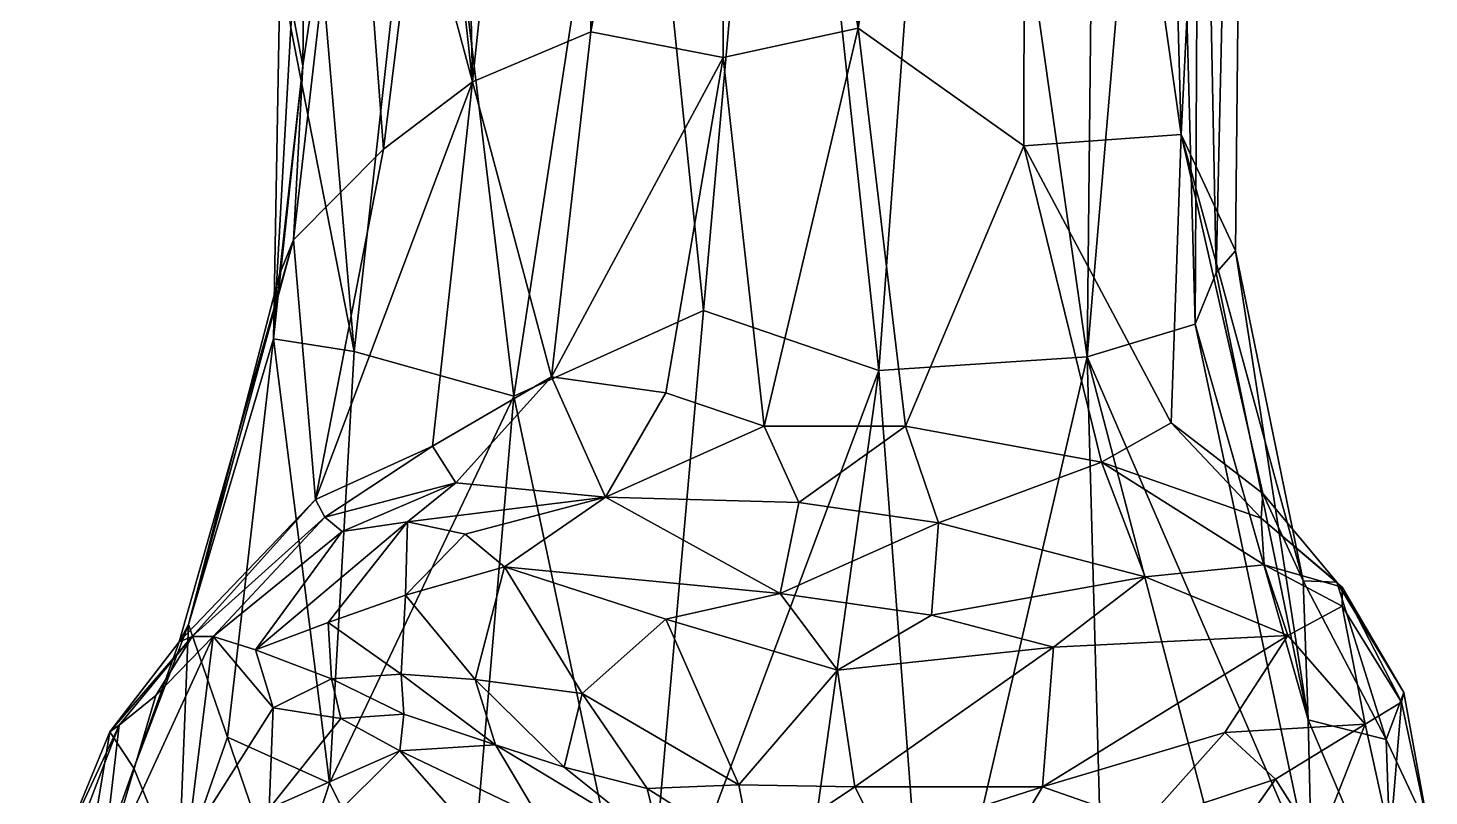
# Model space of a CAD drawing. Extents: x -0.66 to 0.66, y -2.3 to 3.93.
# Drawn here: x -0.3981 to -0.2906, y -1.1675 to -1.1085 of the extents above; entities that cross this region are included whole.
import ezdxf

# ---------------------------------------------------------------- set-up
doc = ezdxf.new("R2010")
doc.units = 0
doc.layers.add('PARASAUR$LWO', color=1, linetype='CONTINUOUS')

msp = doc.modelspace()

# ---------------------------------------------------------------- linework, layer by layer
at = {"layer": 'PARASAUR$LWO'}
for points in [[(-0.31232, -1.01701, 1.52042), (-0.30421, -1.00786, 1.54015), (-0.30959, -1.11668, 1.46295)], [(-0.30421, -1.00786, 1.54015), (-0.30542, -1.12563, 1.47144), (-0.30959, -1.11668, 1.46295)], [(-0.30815, -1.06314, 1.52432), (-0.30691, -1.12732, 1.48045), (-0.30421, -1.00786, 1.54015)], [(-0.30542, -1.12563, 1.47144), (-0.30421, -1.00786, 1.54015), (-0.30691, -1.12732, 1.48045)], [(-0.31232, -1.01701, 1.52042), (-0.30959, -1.11668, 1.46295), (-0.3215, -1.03264, 1.50427)], [(-0.36595, -1.01817, 1.50583), (-0.36397, -1.11266, 1.454), (-0.37042, -1.05427, 1.49549)], [(-0.35596, -1.0365, 1.49224), (-0.36397, -1.11266, 1.454), (-0.36595, -1.01817, 1.50583)], [(-0.33439, -1.10853, 1.45582), (-0.34468, -1.05421, 1.48223), (-0.33495, -1.02434, 1.50005)], [(-0.3215, -1.03264, 1.50427), (-0.33439, -1.10853, 1.45582), (-0.33495, -1.02434, 1.50005)], [(-0.32167, -1.11757, 1.45638), (-0.33439, -1.10853, 1.45582), (-0.3215, -1.03264, 1.50427)], [(-0.32167, -1.11757, 1.45638), (-0.3215, -1.03264, 1.50427), (-0.30959, -1.11668, 1.46295)], [(-0.3549, -1.10882, 1.45434), (-0.36397, -1.11266, 1.454), (-0.35596, -1.0365, 1.49224)], [(-0.34468, -1.05421, 1.48223), (-0.3549, -1.10882, 1.45434), (-0.35596, -1.0365, 1.49224)], [(-0.31596, -1.05347, 1.55293), (-0.3273, -1.05997, 1.55711), (-0.3168, -1.13377, 1.49554)], [(-0.31596, -1.05347, 1.55293), (-0.3168, -1.13377, 1.49554), (-0.31047, -1.05911, 1.53847)], [(-0.37042, -1.05427, 1.49549), (-0.36397, -1.11266, 1.454), (-0.36823, -1.0968, 1.47217)], [(-0.34473, -1.11079, 1.45307), (-0.3549, -1.10882, 1.45434), (-0.34468, -1.05421, 1.48223)], [(-0.33439, -1.10853, 1.45582), (-0.34473, -1.11079, 1.45307), (-0.34468, -1.05421, 1.48223)], [(-0.34038, -1.06416, 1.55611), (-0.3328, -1.13481, 1.50193), (-0.3273, -1.05997, 1.55711)], [(-0.3328, -1.13481, 1.50193), (-0.3168, -1.13377, 1.49554), (-0.3273, -1.05997, 1.55711)], [(-0.30852, -1.13125, 1.48713), (-0.31047, -1.05911, 1.53847), (-0.3168, -1.13377, 1.49554)], [(-0.31047, -1.05911, 1.53847), (-0.30852, -1.13125, 1.48713), (-0.30815, -1.06314, 1.52432)], [(-0.30691, -1.12732, 1.48045), (-0.30815, -1.06314, 1.52432), (-0.30852, -1.13125, 1.48713)], [(-0.35169, -1.07722, 1.54694), (-0.34624, -1.1302, 1.50614), (-0.34038, -1.06416, 1.55611)], [(-0.34624, -1.1302, 1.50614), (-0.3328, -1.13481, 1.50193), (-0.34038, -1.06416, 1.55611)], [(-0.36737, -1.082, 1.53768), (-0.36081, -1.13679, 1.49948), (-0.35169, -1.07722, 1.54694)], [(-0.36081, -1.13679, 1.49948), (-0.34624, -1.1302, 1.50614), (-0.35169, -1.07722, 1.54694)], [(-0.37662, -1.09151, 1.52257), (-0.37305, -1.13336, 1.49386), (-0.36737, -1.082, 1.53768)], [(-0.37305, -1.13336, 1.49386), (-0.36081, -1.13679, 1.49948), (-0.36737, -1.082, 1.53768)], [(-0.37081, -1.11782, 1.46121), (-0.37772, -1.12479, 1.46842), (-0.3732, -1.08559, 1.48748)], [(-0.3732, -1.08559, 1.48748), (-0.37772, -1.12479, 1.46842), (-0.37699, -1.11143, 1.48396)], [(-0.37699, -1.11143, 1.48396), (-0.3768, -1.09189, 1.49451), (-0.3732, -1.08559, 1.48748)], [(-0.36823, -1.0968, 1.47217), (-0.37081, -1.11782, 1.46121), (-0.3732, -1.08559, 1.48748)], [(-0.3768, -1.09189, 1.49451), (-0.37699, -1.11143, 1.48396), (-0.37872, -1.10234, 1.49936)], [(-0.37793, -1.1085, 1.50466), (-0.37305, -1.13336, 1.49386), (-0.37662, -1.09151, 1.52257)], [(-0.36823, -1.0968, 1.47217), (-0.36397, -1.11266, 1.454), (-0.37081, -1.11782, 1.46121)], [(-0.37872, -1.10234, 1.49936), (-0.37924, -1.13237, 1.48305), (-0.37793, -1.1085, 1.50466)], [(-0.37924, -1.13237, 1.48305), (-0.37872, -1.10234, 1.49936), (-0.37699, -1.11143, 1.48396)], [(-0.37924, -1.13237, 1.48305), (-0.37305, -1.13336, 1.49386), (-0.37793, -1.1085, 1.50466)], [(-0.34473, -1.11079, 1.45307), (-0.33439, -1.10853, 1.45582), (-0.34158, -1.13908, 1.43936)], [(-0.33439, -1.10853, 1.45582), (-0.33074, -1.1391, 1.44181), (-0.34158, -1.13908, 1.43936)], [(-0.33439, -1.10853, 1.45582), (-0.32167, -1.11757, 1.45638), (-0.33074, -1.1391, 1.44181)], [(-0.3549, -1.10882, 1.45434), (-0.35791, -1.1353, 1.44063), (-0.36397, -1.11266, 1.454)], [(-0.3549, -1.10882, 1.45434), (-0.34473, -1.11079, 1.45307), (-0.35791, -1.1353, 1.44063)], [(-0.37699, -1.11143, 1.48396), (-0.3788, -1.12745, 1.47621), (-0.37924, -1.13237, 1.48305)], [(-0.3788, -1.12745, 1.47621), (-0.37699, -1.11143, 1.48396), (-0.37772, -1.12479, 1.46842)], [(-0.34473, -1.11079, 1.45307), (-0.34914, -1.13652, 1.43969), (-0.35791, -1.1353, 1.44063)], [(-0.34914, -1.13652, 1.43969), (-0.34473, -1.11079, 1.45307), (-0.34158, -1.13908, 1.43936)], [(-0.36397, -1.11266, 1.454), (-0.36705, -1.14063, 1.43881), (-0.37603, -1.14472, 1.44291)], [(-0.37081, -1.11782, 1.46121), (-0.36397, -1.11266, 1.454), (-0.37603, -1.14472, 1.44291)], [(-0.36705, -1.14063, 1.43881), (-0.36397, -1.11266, 1.454), (-0.35791, -1.1353, 1.44063)], [(-0.32167, -1.11757, 1.45638), (-0.30959, -1.11668, 1.46295), (-0.31035, -1.13884, 1.44673)], [(-0.31035, -1.13884, 1.44673), (-0.30959, -1.11668, 1.46295), (-0.30332, -1.14425, 1.44596)], [(-0.30332, -1.14425, 1.44596), (-0.30959, -1.11668, 1.46295), (-0.30023, -1.15096, 1.45141)], [(-0.30959, -1.11668, 1.46295), (-0.30542, -1.12563, 1.47144), (-0.30023, -1.15096, 1.45141)], [(-0.37772, -1.12479, 1.46842), (-0.37081, -1.11782, 1.46121), (-0.37603, -1.14472, 1.44291)], [(-0.33074, -1.1391, 1.44181), (-0.32167, -1.11757, 1.45638), (-0.31569, -1.14184, 1.4416)], [(-0.32167, -1.11757, 1.45638), (-0.31035, -1.13884, 1.44673), (-0.31569, -1.14184, 1.4416)], [(-0.37772, -1.12479, 1.46842), (-0.37603, -1.14472, 1.44291), (-0.38648, -1.15565, 1.44755)], [(-0.38648, -1.15565, 1.44755), (-0.38578, -1.15432, 1.46474), (-0.37772, -1.12479, 1.46842)], [(-0.3788, -1.12745, 1.47621), (-0.37772, -1.12479, 1.46842), (-0.38578, -1.15432, 1.46474)], [(-0.30542, -1.12563, 1.47144), (-0.30691, -1.12732, 1.48045), (-0.29983, -1.16164, 1.46125)], [(-0.30023, -1.15096, 1.45141), (-0.30542, -1.12563, 1.47144), (-0.29983, -1.16164, 1.46125)], [(-0.37924, -1.13237, 1.48305), (-0.3788, -1.12745, 1.47621), (-0.38578, -1.15432, 1.46474)], [(-0.30691, -1.12732, 1.48045), (-0.30852, -1.13125, 1.48713), (-0.29983, -1.16164, 1.46125)], [(-0.34624, -1.1302, 1.50614), (-0.36081, -1.13679, 1.49948), (-0.35094, -1.18339, 1.47149)], [(-0.3328, -1.13481, 1.50193), (-0.34624, -1.1302, 1.50614), (-0.35094, -1.18339, 1.47149)], [(-0.30852, -1.13125, 1.48713), (-0.3168, -1.13377, 1.49554), (-0.29957, -1.17356, 1.46494)], [(-0.29983, -1.16164, 1.46125), (-0.30852, -1.13125, 1.48713), (-0.29957, -1.17356, 1.46494)], [(-0.37924, -1.13237, 1.48305), (-0.38578, -1.15432, 1.46474), (-0.38278, -1.16296, 1.46973)], [(-0.37924, -1.13237, 1.48305), (-0.38278, -1.16296, 1.46973), (-0.37495, -1.16651, 1.4757)], [(-0.37305, -1.13336, 1.49386), (-0.37924, -1.13237, 1.48305), (-0.37495, -1.16651, 1.4757)], [(-0.36081, -1.13679, 1.49948), (-0.37305, -1.13336, 1.49386), (-0.37495, -1.16651, 1.4757)], [(-0.3168, -1.13377, 1.49554), (-0.3328, -1.13481, 1.50193), (-0.32892, -1.18614, 1.46946)], [(-0.3168, -1.13377, 1.49554), (-0.32892, -1.18614, 1.46946), (-0.31526, -1.18974, 1.46525)], [(-0.30358, -1.18431, 1.46471), (-0.3168, -1.13377, 1.49554), (-0.31526, -1.18974, 1.46525)], [(-0.29957, -1.17356, 1.46494), (-0.3168, -1.13377, 1.49554), (-0.30358, -1.18431, 1.46471)], [(-0.36525, -1.14344, 1.43252), (-0.36705, -1.14063, 1.43881), (-0.35791, -1.1353, 1.44063)], [(-0.35376, -1.14454, 1.43198), (-0.36525, -1.14344, 1.43252), (-0.35791, -1.1353, 1.44063)], [(-0.35376, -1.14454, 1.43198), (-0.35791, -1.1353, 1.44063), (-0.34914, -1.13652, 1.43969)], [(-0.3328, -1.13481, 1.50193), (-0.35094, -1.18339, 1.47149), (-0.34016, -1.1876, 1.46906)], [(-0.3328, -1.13481, 1.50193), (-0.34016, -1.1876, 1.46906), (-0.32892, -1.18614, 1.46946)], [(-0.36081, -1.13679, 1.49948), (-0.37495, -1.16651, 1.4757), (-0.36503, -1.18625, 1.46239)], [(-0.35094, -1.18339, 1.47149), (-0.36081, -1.13679, 1.49948), (-0.36503, -1.18625, 1.46239)], [(-0.34158, -1.13908, 1.43936), (-0.35376, -1.14454, 1.43198), (-0.34914, -1.13652, 1.43969)], [(-0.35376, -1.14454, 1.43198), (-0.34158, -1.13908, 1.43936), (-0.33894, -1.14496, 1.43661)], [(-0.33894, -1.14496, 1.43661), (-0.34158, -1.13908, 1.43936), (-0.33074, -1.1391, 1.44181)], [(-0.32822, -1.14651, 1.43687), (-0.33894, -1.14496, 1.43661), (-0.33074, -1.1391, 1.44181)], [(-0.33074, -1.1391, 1.44181), (-0.31569, -1.14184, 1.4416), (-0.32822, -1.14651, 1.43687)], [(-0.31569, -1.14184, 1.4416), (-0.31035, -1.13884, 1.44673), (-0.30345, -1.14616, 1.44034)], [(-0.31035, -1.13884, 1.44673), (-0.30332, -1.14425, 1.44596), (-0.30345, -1.14616, 1.44034)], [(-0.37532, -1.14607, 1.43022), (-0.37603, -1.14472, 1.44291), (-0.36705, -1.14063, 1.43881)], [(-0.36525, -1.14344, 1.43252), (-0.37532, -1.14607, 1.43022), (-0.36705, -1.14063, 1.43881)], [(-0.32822, -1.14651, 1.43687), (-0.31569, -1.14184, 1.4416), (-0.31235, -1.15066, 1.43249)], [(-0.31235, -1.15066, 1.43249), (-0.31569, -1.14184, 1.4416), (-0.30323, -1.14973, 1.43347)], [(-0.31569, -1.14184, 1.4416), (-0.30345, -1.14616, 1.44034), (-0.30323, -1.14973, 1.43347)], [(-0.37397, -1.14717, 1.42359), (-0.37532, -1.14607, 1.43022), (-0.36525, -1.14344, 1.43252)], [(-0.36896, -1.14644, 1.42141), (-0.37397, -1.14717, 1.42359), (-0.36525, -1.14344, 1.43252)], [(-0.36896, -1.14644, 1.42141), (-0.36525, -1.14344, 1.43252), (-0.35376, -1.14454, 1.43198)], [(-0.37603, -1.14472, 1.44291), (-0.38548, -1.15524, 1.43312), (-0.38648, -1.15565, 1.44755)], [(-0.37532, -1.14607, 1.43022), (-0.38548, -1.15524, 1.43312), (-0.37603, -1.14472, 1.44291)], [(-0.36453, -1.14739, 1.42024), (-0.36896, -1.14644, 1.42141), (-0.35376, -1.14454, 1.43198)], [(-0.36151, -1.14988, 1.41863), (-0.36453, -1.14739, 1.42024), (-0.35376, -1.14454, 1.43198)], [(-0.34036, -1.15193, 1.42867), (-0.36151, -1.14988, 1.41863), (-0.35376, -1.14454, 1.43198)], [(-0.34036, -1.15193, 1.42867), (-0.35376, -1.14454, 1.43198), (-0.33894, -1.14496, 1.43661)], [(-0.34036, -1.15193, 1.42867), (-0.33894, -1.14496, 1.43661), (-0.32822, -1.14651, 1.43687)], [(-0.30345, -1.14616, 1.44034), (-0.30332, -1.14425, 1.44596), (-0.29764, -1.15106, 1.44219)], [(-0.30332, -1.14425, 1.44596), (-0.30023, -1.15096, 1.45141), (-0.29764, -1.15106, 1.44219)], [(-0.38389, -1.15524, 1.41919), (-0.38548, -1.15524, 1.43312), (-0.37532, -1.14607, 1.43022)], [(-0.37397, -1.14717, 1.42359), (-0.38389, -1.15524, 1.41919), (-0.37532, -1.14607, 1.43022)], [(-0.30323, -1.14973, 1.43347), (-0.30345, -1.14616, 1.44034), (-0.29724, -1.15144, 1.43546)], [(-0.30345, -1.14616, 1.44034), (-0.29764, -1.15106, 1.44219), (-0.29724, -1.15144, 1.43546)], [(-0.38063, -1.15625, 1.40928), (-0.38389, -1.15524, 1.41919), (-0.37397, -1.14717, 1.42359)], [(-0.36896, -1.14644, 1.42141), (-0.38063, -1.15625, 1.40928), (-0.37397, -1.14717, 1.42359)], [(-0.37505, -1.15416, 1.41041), (-0.38063, -1.15625, 1.40928), (-0.36896, -1.14644, 1.42141)], [(-0.36912, -1.15207, 1.4136), (-0.37505, -1.15416, 1.41041), (-0.36896, -1.14644, 1.42141)], [(-0.36912, -1.15207, 1.4136), (-0.36896, -1.14644, 1.42141), (-0.36453, -1.14739, 1.42024)], [(-0.32875, -1.15359, 1.42943), (-0.34036, -1.15193, 1.42867), (-0.32822, -1.14651, 1.43687)], [(-0.32822, -1.14651, 1.43687), (-0.31235, -1.15066, 1.43249), (-0.32875, -1.15359, 1.42943)], [(-0.36151, -1.14988, 1.41863), (-0.36912, -1.15207, 1.4136), (-0.36453, -1.14739, 1.42024)], [(-0.36912, -1.15207, 1.4136), (-0.36151, -1.14988, 1.41863), (-0.36377, -1.15855, 1.41043)], [(-0.36151, -1.14988, 1.41863), (-0.35556, -1.15961, 1.4161), (-0.36377, -1.15855, 1.41043)], [(-0.36151, -1.14988, 1.41863), (-0.34914, -1.1539, 1.42276), (-0.35556, -1.15961, 1.4161)], [(-0.34914, -1.1539, 1.42276), (-0.36151, -1.14988, 1.41863), (-0.34036, -1.15193, 1.42867)], [(-0.31235, -1.15066, 1.43249), (-0.30323, -1.14973, 1.43347), (-0.30139, -1.15515, 1.42725)], [(-0.30323, -1.14973, 1.43347), (-0.29722, -1.15292, 1.43073), (-0.30139, -1.15515, 1.42725)], [(-0.30323, -1.14973, 1.43347), (-0.29724, -1.15144, 1.43546), (-0.29722, -1.15292, 1.43073)], [(-0.32875, -1.15359, 1.42943), (-0.31235, -1.15066, 1.43249), (-0.31939, -1.15607, 1.42651)], [(-0.31939, -1.15607, 1.42651), (-0.31235, -1.15066, 1.43249), (-0.30139, -1.15515, 1.42725)], [(-0.30023, -1.15096, 1.45141), (-0.29983, -1.16164, 1.46125), (-0.29385, -1.16314, 1.44624)], [(-0.29764, -1.15106, 1.44219), (-0.30023, -1.15096, 1.45141), (-0.29385, -1.16314, 1.44624)], [(-0.29724, -1.15144, 1.43546), (-0.29764, -1.15106, 1.44219), (-0.2925, -1.15955, 1.43773)], [(-0.29764, -1.15106, 1.44219), (-0.29385, -1.16314, 1.44624), (-0.2925, -1.15955, 1.43773)], [(-0.29722, -1.15292, 1.43073), (-0.29724, -1.15144, 1.43546), (-0.29267, -1.16027, 1.43161)], [(-0.29724, -1.15144, 1.43546), (-0.2925, -1.15955, 1.43773), (-0.29267, -1.16027, 1.43161)], [(-0.37505, -1.15416, 1.41041), (-0.36912, -1.15207, 1.4136), (-0.36944, -1.15812, 1.40614)], [(-0.36912, -1.15207, 1.4136), (-0.36377, -1.15855, 1.41043), (-0.36944, -1.15812, 1.40614)], [(-0.33597, -1.15783, 1.4244), (-0.34914, -1.1539, 1.42276), (-0.34036, -1.15193, 1.42867)], [(-0.33597, -1.15783, 1.4244), (-0.34036, -1.15193, 1.42867), (-0.32875, -1.15359, 1.42943)], [(-0.33597, -1.15783, 1.4244), (-0.32875, -1.15359, 1.42943), (-0.31939, -1.15607, 1.42651)], [(-0.30139, -1.15515, 1.42725), (-0.29722, -1.15292, 1.43073), (-0.29546, -1.16198, 1.42637)], [(-0.29722, -1.15292, 1.43073), (-0.29267, -1.16027, 1.43161), (-0.29546, -1.16198, 1.42637)], [(-0.38578, -1.15432, 1.46474), (-0.38997, -1.16536, 1.44818), (-0.38655, -1.17378, 1.45252)], [(-0.38997, -1.16536, 1.44818), (-0.38578, -1.15432, 1.46474), (-0.38648, -1.15565, 1.44755)], [(-0.38655, -1.17378, 1.45252), (-0.38278, -1.16296, 1.46973), (-0.38578, -1.15432, 1.46474)], [(-0.38063, -1.15625, 1.40928), (-0.37505, -1.15416, 1.41041), (-0.37479, -1.1585, 1.40103)], [(-0.37505, -1.15416, 1.41041), (-0.36944, -1.15812, 1.40614), (-0.37479, -1.1585, 1.40103)], [(-0.34914, -1.1539, 1.42276), (-0.34353, -1.16664, 1.41839), (-0.35556, -1.15961, 1.4161)], [(-0.34914, -1.1539, 1.42276), (-0.33597, -1.15783, 1.4244), (-0.34353, -1.16664, 1.41839)], [(-0.38389, -1.15524, 1.41919), (-0.39247, -1.17394, 1.39103), (-0.38828, -1.15978, 1.41838)], [(-0.39247, -1.17394, 1.39103), (-0.38389, -1.15524, 1.41919), (-0.38586, -1.1711, 1.38399)], [(-0.3918, -1.16257, 1.43511), (-0.38648, -1.15565, 1.44755), (-0.38548, -1.15524, 1.43312)], [(-0.39109, -1.16204, 1.42467), (-0.3918, -1.16257, 1.43511), (-0.38548, -1.15524, 1.43312)], [(-0.38648, -1.15565, 1.44755), (-0.3918, -1.16257, 1.43511), (-0.38997, -1.16536, 1.44818)], [(-0.38828, -1.15978, 1.41838), (-0.39109, -1.16204, 1.42467), (-0.38548, -1.15524, 1.43312)], [(-0.38389, -1.15524, 1.41919), (-0.38828, -1.15978, 1.41838), (-0.38548, -1.15524, 1.43312)], [(-0.37927, -1.16071, 1.39553), (-0.38586, -1.1711, 1.38399), (-0.38389, -1.15524, 1.41919)], [(-0.38389, -1.15524, 1.41919), (-0.38063, -1.15625, 1.40928), (-0.37927, -1.16071, 1.39553)], [(-0.32024, -1.16679, 1.42233), (-0.30139, -1.15515, 1.42725), (-0.30623, -1.16262, 1.42365)], [(-0.31939, -1.15607, 1.42651), (-0.30139, -1.15515, 1.42725), (-0.32024, -1.16679, 1.42233)], [(-0.30623, -1.16262, 1.42365), (-0.30139, -1.15515, 1.42725), (-0.29546, -1.16198, 1.42637)], [(-0.38063, -1.15625, 1.40928), (-0.37479, -1.1585, 1.40103), (-0.37927, -1.16071, 1.39553)], [(-0.33597, -1.15783, 1.4244), (-0.31939, -1.15607, 1.42651), (-0.33464, -1.16677, 1.4206)], [(-0.33464, -1.16677, 1.4206), (-0.31939, -1.15607, 1.42651), (-0.32024, -1.16679, 1.42233)], [(-0.33597, -1.15783, 1.4244), (-0.33464, -1.16677, 1.4206), (-0.34353, -1.16664, 1.41839)], [(-0.37927, -1.16071, 1.39553), (-0.37479, -1.1585, 1.40103), (-0.37407, -1.16154, 1.39147)], [(-0.37479, -1.1585, 1.40103), (-0.36944, -1.15812, 1.40614), (-0.36924, -1.16121, 1.39823)], [(-0.37479, -1.1585, 1.40103), (-0.36924, -1.16121, 1.39823), (-0.37407, -1.16154, 1.39147)], [(-0.36944, -1.15812, 1.40614), (-0.3622, -1.16355, 1.40449), (-0.36924, -1.16121, 1.39823)], [(-0.36944, -1.15812, 1.40614), (-0.36377, -1.15855, 1.41043), (-0.3622, -1.16355, 1.40449)], [(-0.36377, -1.15855, 1.41043), (-0.35693, -1.16526, 1.40944), (-0.3622, -1.16355, 1.40449)], [(-0.36377, -1.15855, 1.41043), (-0.35556, -1.15961, 1.4161), (-0.35693, -1.16526, 1.40944)], [(-0.38828, -1.15978, 1.41838), (-0.39247, -1.17394, 1.39103), (-0.39109, -1.16204, 1.42467)], [(-0.35556, -1.15961, 1.4161), (-0.35056, -1.16692, 1.41439), (-0.35693, -1.16526, 1.40944)], [(-0.35556, -1.15961, 1.4161), (-0.34353, -1.16664, 1.41839), (-0.35056, -1.16692, 1.41439)], [(-0.2925, -1.15955, 1.43773), (-0.29385, -1.16314, 1.44624), (-0.29057, -1.17014, 1.43509)], [(-0.29267, -1.16027, 1.43161), (-0.2925, -1.15955, 1.43773), (-0.29057, -1.17014, 1.43509)], [(-0.38586, -1.1711, 1.38399), (-0.37927, -1.16071, 1.39553), (-0.37958, -1.16845, 1.38165)], [(-0.37407, -1.16154, 1.39147), (-0.37958, -1.16845, 1.38165), (-0.37927, -1.16071, 1.39553)], [(-0.37407, -1.16154, 1.39147), (-0.36924, -1.16121, 1.39823), (-0.36955, -1.16401, 1.38861)], [(-0.36924, -1.16121, 1.39823), (-0.3622, -1.16355, 1.40449), (-0.36955, -1.16401, 1.38861)], [(-0.29546, -1.16198, 1.42637), (-0.29267, -1.16027, 1.43161), (-0.29356, -1.1707, 1.42476)], [(-0.29267, -1.16027, 1.43161), (-0.29057, -1.17014, 1.43509), (-0.29356, -1.1707, 1.42476)], [(-0.39809, -1.1803, 1.4029), (-0.39109, -1.16204, 1.42467), (-0.39247, -1.17394, 1.39103)], [(-0.39109, -1.16204, 1.42467), (-0.39809, -1.1803, 1.4029), (-0.39533, -1.17116, 1.42204)], [(-0.39109, -1.16204, 1.42467), (-0.39533, -1.17116, 1.42204), (-0.3918, -1.16257, 1.43511)], [(-0.37958, -1.16845, 1.38165), (-0.37407, -1.16154, 1.39147), (-0.36955, -1.16401, 1.38861)], [(-0.30235, -1.1662, 1.42078), (-0.30623, -1.16262, 1.42365), (-0.29546, -1.16198, 1.42637)], [(-0.30235, -1.1662, 1.42078), (-0.29546, -1.16198, 1.42637), (-0.29913, -1.17127, 1.41728)], [(-0.29983, -1.16164, 1.46125), (-0.29957, -1.17356, 1.46494), (-0.29338, -1.1769, 1.44906)], [(-0.29338, -1.1769, 1.44906), (-0.29385, -1.16314, 1.44624), (-0.29983, -1.16164, 1.46125)], [(-0.29356, -1.1707, 1.42476), (-0.29913, -1.17127, 1.41728), (-0.29546, -1.16198, 1.42637)], [(-0.39533, -1.17116, 1.42204), (-0.39429, -1.1775, 1.42991), (-0.3918, -1.16257, 1.43511)], [(-0.39429, -1.1775, 1.42991), (-0.38997, -1.16536, 1.44818), (-0.3918, -1.16257, 1.43511)], [(-0.38278, -1.16296, 1.46973), (-0.38655, -1.17378, 1.45252), (-0.37817, -1.17644, 1.46396)], [(-0.37817, -1.17644, 1.46396), (-0.37495, -1.16651, 1.4757), (-0.38278, -1.16296, 1.46973)], [(-0.32024, -1.16679, 1.42233), (-0.30623, -1.16262, 1.42365), (-0.3124, -1.16951, 1.41903)], [(-0.30235, -1.1662, 1.42078), (-0.3124, -1.16951, 1.41903), (-0.30623, -1.16262, 1.42365)], [(-0.29385, -1.16314, 1.44624), (-0.29338, -1.1769, 1.44906), (-0.29057, -1.17014, 1.43509)], [(-0.37499, -1.16942, 1.37846), (-0.37958, -1.16845, 1.38165), (-0.36955, -1.16401, 1.38861)], [(-0.37499, -1.16942, 1.37846), (-0.36955, -1.16401, 1.38861), (-0.36599, -1.16805, 1.38705)], [(-0.36955, -1.16401, 1.38861), (-0.3622, -1.16355, 1.40449), (-0.35892, -1.16911, 1.39626)], [(-0.36955, -1.16401, 1.38861), (-0.35892, -1.16911, 1.39626), (-0.36599, -1.16805, 1.38705)], [(-0.3622, -1.16355, 1.40449), (-0.34953, -1.17121, 1.4081), (-0.35892, -1.16911, 1.39626)], [(-0.35693, -1.16526, 1.40944), (-0.34953, -1.17121, 1.4081), (-0.3622, -1.16355, 1.40449)], [(-0.38997, -1.16536, 1.44818), (-0.39429, -1.1775, 1.42991), (-0.38655, -1.17378, 1.45252)], [(-0.35693, -1.16526, 1.40944), (-0.35056, -1.16692, 1.41439), (-0.34953, -1.17121, 1.4081)], [(-0.37495, -1.16651, 1.4757), (-0.37817, -1.17644, 1.46396), (-0.36503, -1.18625, 1.46239)], [(-0.3124, -1.16951, 1.41903), (-0.30235, -1.1662, 1.42078), (-0.30662, -1.17227, 1.41272)], [(-0.29913, -1.17127, 1.41728), (-0.30662, -1.17227, 1.41272), (-0.30235, -1.1662, 1.42078)], [(-0.35056, -1.16692, 1.41439), (-0.34353, -1.16664, 1.41839), (-0.34249, -1.17204, 1.41377)], [(-0.35056, -1.16692, 1.41439), (-0.34249, -1.17204, 1.41377), (-0.34953, -1.17121, 1.4081)], [(-0.34353, -1.16664, 1.41839), (-0.33464, -1.16677, 1.4206), (-0.34249, -1.17204, 1.41377)], [(-0.33464, -1.16677, 1.4206), (-0.3326, -1.17075, 1.41822), (-0.34249, -1.17204, 1.41377)], [(-0.33464, -1.16677, 1.4206), (-0.32024, -1.16679, 1.42233), (-0.3326, -1.17075, 1.41822)], [(-0.3326, -1.17075, 1.41822), (-0.32024, -1.16679, 1.42233), (-0.32396, -1.17307, 1.41648)], [(-0.32024, -1.16679, 1.42233), (-0.3124, -1.16951, 1.41903), (-0.32396, -1.17307, 1.41648)]]:
    msp.add_3dface(points, dxfattribs=at)

doc.saveas('drawing.dxf')
